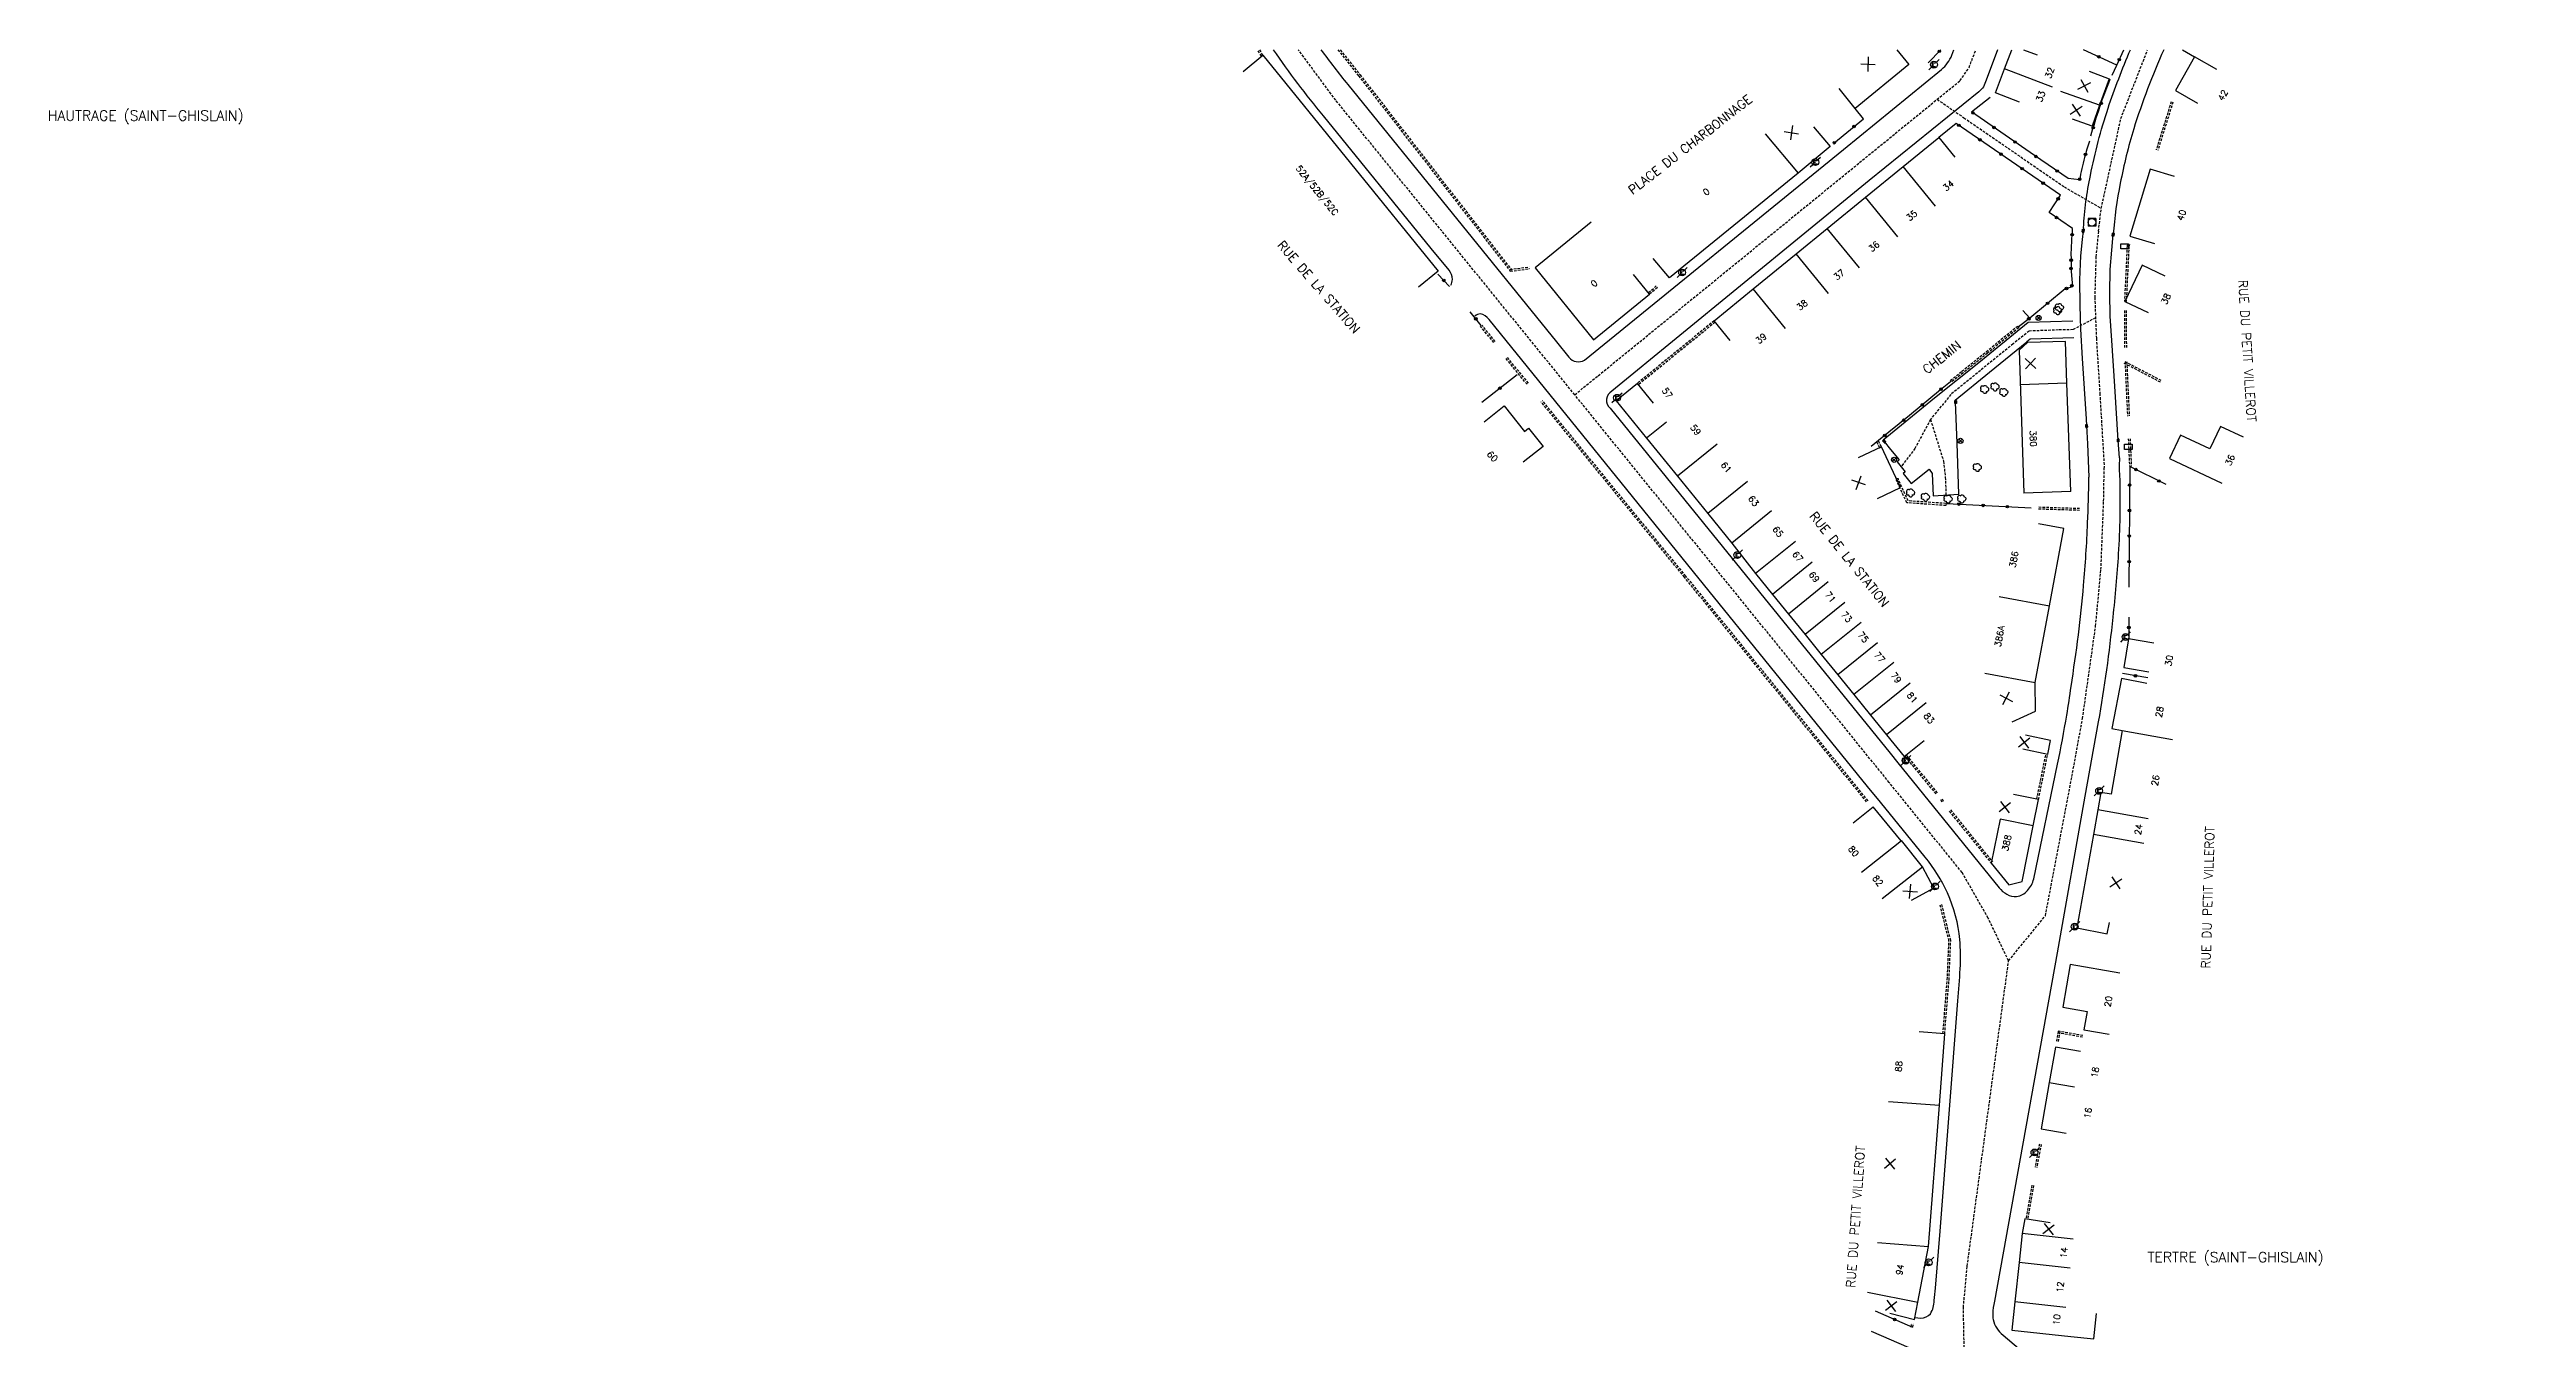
# Model space of a CAD drawing. Header units: millimetres. Extents: x 107000 to 108000, y 126999 to 128000.
# Drawn here: x 107515.5 to 108000, y 127747.8 to 128000 of the extents above; entities that cross this region are included whole.
import ezdxf
from ezdxf.enums import TextEntityAlignment as Align

# ---------------------------------------------------------------- set-up
doc = ezdxf.new("R2010")
doc.units = ezdxf.units.MM
doc.linetypes.add('DASHED', pattern=[0.75, 0.5, -0.25])
doc.layers.get('0').update_dxf_attribs({"linetype": 'CONTINUOUS'})
for name, color, linetype in [('W0001', 6, 'DASHED'), ('W0008', 7, 'CONTINUOUS'), ('W0100', 7, 'CONTINUOUS'), ('W0112', 1, 'DASHED'), ('W0300', 7, 'CONTINUOUS'), ('W0322', 7, 'CONTINUOUS'), ('W0400', 7, 'CONTINUOUS'), ('W0420', 7, 'CONTINUOUS'), ('W0469', 7, 'CONTINUOUS'), ('W0471', 7, 'CONTINUOUS'), ('W0980', 7, 'CONTINUOUS'), ('W0989', 7, 'CONTINUOUS'), ('W0991', 7, 'CONTINUOUS'), ('W1102', 7, 'CONTINUOUS'), ('W1471', 7, 'CONTINUOUS')]:
    doc.layers.add(name, color=color, linetype=linetype)
doc.styles.get("Standard").update_dxf_attribs({"font": 'romans.shx', "width": 0.85})

# ---------------------------------------------------------------- blocks, each defined once
blk = doc.blocks.new('T471')
for p, q in [((-0.333334, 0.333334), (-0.333334, -0.333334)), ((-0.333334, 0.333334), (0.333334, 0.333334)), ((-0.333334, 0), (0, 0)), ((0.500001, 0.500001), (1.000002, 1.000002)), ((-0.500001, -0.500001), (-1.000002, -1.000002)), ((-0.333334, -0.333334), (0.333334, -0.333334))]:
    blk.add_line(p, q)
blk.add_ellipse((0, 0), major_axis=(0.471405, 0.471405), ratio=1, start_param=5.4977871438, end_param=11.780972451)
blk = doc.blocks.new('t322o')
at = {"color": 0, "linetype": 'Continuous'}
for radius in [0.25, 0.15]:
    blk.add_circle((0, 0), radius, dxfattribs=at)
blk = doc.blocks.new('t991o')
at = {"color": 0, "linetype": 'Continuous'}
for p, q in [((-1, 1), (1, -1)), ((-1, -1), (1, 1))]:
    blk.add_line(p, q, dxfattribs=at)
blk = doc.blocks.new('T300')
for p, q in [((-0.8, 0.51), (-0.86, 0.34)), ((-0.86, 0.34), (-0.86, 0.17)), ((-0.86, 0.17), (-0.74, 0.06)), ((-0.69, 0.63), (-0.8, 0.51)), ((-0.8, -0.06), (-0.74, 0.06)), ((-0.74, 0.06), (-0.69, 0.11)), ((-0.57, 0.69), (-0.69, 0.63)), ((-0.46, 0.69), (-0.57, 0.69)), ((-0.29, 0.63), (-0.46, 0.69)), ((-0.29, 0.63), (-0.17, 0.74)), ((-0.23, 0.57), (-0.29, 0.63)), ((-0.17, 0.74), (-0.06, 0.8)), ((-0.06, 0.8), (0.06, 0.8)), ((0.06, 0.8), (0.23, 0.74)), ((0.23, 0.74), (0.34, 0.63)), ((0.34, 0.63), (0.4, 0.51)), ((0.46, 0.46), (0.34, 0.46)), ((0.4, 0.51), (0.4, 0.46)), ((0.57, 0.4), (0.46, 0.46)), ((0.57, 0.4), (0.69, 0.29)), ((0.69, 0.29), (0.74, 0.17)), ((0.74, 0.06), (0.69, -0.17)), ((0.74, 0.17), (0.74, 0.06)), ((-0.8, -0.17), (-0.8, -0.06)), ((-0.8, -0.23), (-0.8, -0.17)), ((-0.74, -0.34), (-0.8, -0.23)), ((-0.69, -0.4), (-0.74, -0.34)), ((-0.51, -0.46), (-0.69, -0.4)), ((-0.4, -0.46), (-0.51, -0.46)), ((-0.4, -0.46), (-0.34, -0.46)), ((-0.34, -0.46), (-0.34, -0.4)), ((-0.34, -0.51), (-0.34, -0.46)), ((-0.29, -0.63), (-0.34, -0.51)), ((-0.17, -0.74), (-0.29, -0.63)), ((-0.06, -0.8), (-0.17, -0.74)), ((0.06, -0.8), (-0.06, -0.8)), ((0.17, -0.74), (0.06, -0.8)), ((0.23, -0.69), (0.17, -0.74)), ((0.29, -0.46), (0.23, -0.46)), ((0.29, -0.63), (0.23, -0.69)), ((0.46, -0.4), (0.29, -0.46)), ((0.34, -0.51), (0.29, -0.63)), ((0.34, -0.51), (0.34, -0.46)), ((0.57, -0.34), (0.46, -0.4)), ((0.63, -0.29), (0.57, -0.34)), ((0.69, -0.17), (0.63, -0.29))]:
    blk.add_line(p, q)
blk = doc.blocks.new('T1471')
at = {"color": 0, "linetype": 'Continuous', "flags": 128}
blk.add_lwpolyline([(-0.75, -0.5), (-0.75, 0.5), (0.75, 0.5), (0.75, -0.5), (-0.75, -0.5)], dxfattribs=at)
blk = doc.blocks.new('T400')
for p, q in [((-0.15, 0.3), (0.15, 0.3)), ((-0.15, -0.25), (-0.15, 0.3)), ((-0.15, 0.15), (0.15, 0.15)), ((-0.15, 0), (0.15, 0)), ((0.15, 0.3), (0.15, -0.25)), ((-0.15, -0.15), (0.15, -0.15)), ((-0.15, -0.25), (-0.15, -0.3)), ((-0.15, -0.3), (0.15, -0.3)), ((0.15, -0.3), (0.15, -0.25))]:
    blk.add_line(p, q)
blk = doc.blocks.new('T420')
for p, q in [((0.75, 0.75), (-0.75, 0.75)), ((-0.75, 0.75), (-0.75, -0.75)), ((0.75, 0.75), (0.75, -0.75)), ((0.75, -0.75), (-0.75, -0.75))]:
    blk.add_line(p, q)
blk.add_ellipse((0, 0), major_axis=(-0.53, 0.53), ratio=1, start_param=3.926991, end_param=10.210176)
blk = doc.blocks.new('T469')
at = {"color": 0, "linetype": 'Continuous', "flags": 128}
for points in [[(-0.35, 0.35), (0.35, -0.35)], [(-0.35, -0.35), (0.35, 0.35)]]:
    blk.add_lwpolyline(points, dxfattribs=at)
at = {"color": 0, "linetype": 'Continuous'}
blk.add_circle((0, 0), 0.5, dxfattribs=at)

msp = doc.modelspace()

# ---------------------------------------------------------------- linework, layer by layer
at = {"layer": 'W0001'}
for points in [[(107813.82, 127932.51), (107767.06, 127990.12), (107759.74, 128000)], [(107884.13, 127716.25), (107887.26, 127729.58), (107890.02, 127745.39), (107889.85, 127754.03), (107890.6, 127762.09), (107898.7, 127821.81), (107894.7, 127830.15), (107889.59, 127839.08), (107875.35, 127856.67), (107813.82, 127932.51), (107818.4, 127936.24), (107889.21, 127993.95), (107890.96, 127996.49), (107892.28, 128000)], [(107916.26, 127964.48), (107916.83, 127968.96), (107920.66, 127986.53), (107925.89, 128000)], [(107884.72, 127990.29), (107889.95, 127986.69), (107909.6, 127973.15), (107916.83, 127968.96), (107916.83, 127968.96)], [(107916.26, 127964.48), (107915.78, 127959.51), (107915.55, 127951.54), (107915.86, 127943.56), (107916.54, 127932.79), (107917.4, 127918.3)], [(107915.71, 127947.55), (107911.31, 127945.24), (107908.45, 127945.18), (107902.73, 127944.97), (107899.57, 127942.45), (107887.41, 127932.57), (107883.42, 127927.68), (107880.38, 127922.03), (107877.67, 127918.43)], [(107883.42, 127927.68), (107885.96, 127919.52), (107886.31, 127916.4), (107886.44, 127912.91)], [(107898.7, 127821.81), (107905.89, 127830.6), (107910.95, 127857.14), (107913.16, 127869.18), (107915.72, 127887.26), (107916.76, 127898.32), (107917.29, 127911.73), (107917.4, 127918.3)]]:
    msp.add_lwpolyline(points, dxfattribs=at)
at = {"layer": 'W0008'}
for points in [[(107789.58, 127953.93, 0.0767), (107789.89, 127955.06, 0.1828), (107789.25, 127956.85), (107785.75, 127961.11), (107764.69, 127987.06, -0.025891), (107754.9, 128000)], [(107764.16, 128000, 0.010613), (107769.42, 127993.17), (107810.23, 127942.88), (107812.7, 127939.87), (107812.7, 127939.87)], [(107812.7, 127939.87, 0.3859), (107815.73, 127939.28), (107866.41, 127980.5), (107885.57, 127996.14, 0.1294), (107887.6, 127998.93), (107888.01, 128000)], [(107896.53, 128000), (107894.31, 127994.06, -0.0491), (107893.77, 127992.74, -0.0826), (107892.85, 127991.77), (107871.44, 127974.4), (107821.07, 127933.19, 0.5329), (107820.75, 127929.88), (107875.51, 127862.39), (107877.05, 127860.54), (107896.82, 127836.1, 0.0955), (107898.36, 127834.81, 0.1499), (107900.25, 127834.36, 0.1803), (107902.4, 127835.56, 0.1322), (107903.6, 127837.82), (107908.26, 127860.27, 0.0105), (107910.08, 127869.84, 0.0041), (107910.92, 127875.42, 0.0052), (107912.36, 127885.54, 0.01), (107913.37, 127895.22, 0.0109), (107914.16, 127907.44, 0.003511), (107914.41, 127916.41, 0.01484)], [(107913.36, 127965.14, -0.041683), (107914.71, 127975.39, -0.0311), (107918.15, 127988.53, -0.019245), (107922.53, 128000)], [(107929.03, 128000, 0.028571), (107923.17, 127984.53, 0.0259), (107920.55, 127973.9, 0.030379), (107919.15, 127963.82, 0.021976)], [(107880.37, 127752.03), (107881.54, 127751.94, 0.2332), (107883.41, 127752.79, 0.1444), (107884.12, 127755.35, 0.0062), (107884.39, 127757.78), (107885.28, 127768.96), (107888.77, 127813.97, 0.0071), (107889.22, 127820.24, 0.0356), (107889.16, 127825.94, 0.0826), (107886.73, 127835.07, 0.0643), (107882.36, 127842.07), (107873.65, 127852.8), (107871.1, 127855.89), (107837.05, 127897.88), (107797.06, 127947.21, 0.2136), (107795.33, 127948.33, 0.1216), (107794.28, 127947.89), (107794.28, 127947.89)], [(107920.39, 127920.2, 0.030246), (107920.43, 127916.02, -0.0226), (107920.16, 127901.42, -0.0113), (107919.08, 127888.99, -0.0178), (107916.24, 127868.52), (107913.64, 127854.01), (107908.17, 127823.37), (107895.91, 127755.23, 0.0367), (107895.59, 127752.72, 0.0548), (107895.65, 127751.62, 0.1662), (107897.62, 127748.62), (107968.8, 127688.26, 0.0805), (107971.38, 127686.74, 0.0584), (107974.32, 127685.96, 0.0668), (107978.91, 127685.93, 0.0421), (107983.41, 127686.89, 0.0325), (107989.06, 127689), (108000, 127693.84)]]:
    msp.add_lwpolyline(points, format="xyb", dxfattribs=at)
for points in [[(107913.36, 127965.14), (107913.28, 127964.59), (107913.07, 127962.85), (107912.79, 127959.71), (107912.59, 127955), (107912.62, 127949.97), (107912.74, 127945.36), (107913.11, 127939.63), (107913.86, 127927.8), (107913.94, 127926.41), (107914.15, 127922.88), (107914.41, 127916.41)], [(107920.39, 127920.2), (107920.13, 127923.59), (107919.45, 127934.2), (107918.89, 127943.13), (107918.58, 127947.88), (107918.48, 127952.36), (107918.59, 127957.03), (107918.89, 127960.78), (107919.15, 127963.82)], [(107911.29, 127946.93), (107902.5, 127946.62), (107892.86, 127938.78), (107884.23, 127931.82), (107874.14, 127923.64), (107874.36, 127923.38), (107875.6, 127921.82), (107877.27, 127919.76), (107876.9, 127919.42), (107878.45, 127917.43), (107878.08, 127917.12), (107879.63, 127915.17), (107883.13, 127917.96), (107883.76, 127917.13), (107883.94, 127912.77), (107888.94, 127913.04), (107888.61, 127923.03), (107888.34, 127931.08), (107888.26, 127931.44), (107894.93, 127936.9), (107902.27, 127942.85)], [(107911.47, 127943.63), (107902.94, 127943.37), (107902.27, 127942.85)]]:
    msp.add_lwpolyline(points, dxfattribs=at)
at = {"layer": 'W0100'}
for p, q in [((107910.89, 127913.61), (107901.67, 127913.29)), ((107884.06, 127835.99), (107879.66, 127833.63))]:
    msp.add_line(p, q, dxfattribs=at)
for points in [[(107748.95, 127995.75), (107752.83, 127998.9), (107787.12, 127956.67), (107783.24, 127953.52), (107783.24, 127953.52)], [(107876.83, 128000), (107879.21, 127997.09), (107868.7, 127988.51), (107865.54, 127992.39), (107865.54, 127992.39)], [(107900.8, 127989.76), (107896.13, 127991.54), (107897.92, 127996.25), (107899.35, 128000)], [(107901.58, 128000), (107904.3, 127998.97), (107904.3, 127998.97)], [(107914.46, 127995.77), (107918.34, 127994.31), (107916.48, 127989.16), (107915.05, 127985.06), (107911.19, 127986.41), (107911.19, 127986.41)], [(107939.42, 127996.11), (107935.08, 127998.58), (107931.32, 127991.99), (107935.67, 127989.51), (107935.67, 127989.51)], [(107860.56, 127984.93), (107863.76, 127981.09), (107857.5, 127975.86), (107832.34, 127955.35), (107829.14, 127959.19), (107829.14, 127959.19)], [(107844.25, 127943.1), (107841.09, 127946.97), (107848.71, 127953.22), (107857.13, 127960.09), (107863.22, 127965.05), (107870.72, 127971.15), (107878.05, 127977.13), (107885.04, 127982.84), (107888.2, 127978.97), (107888.2, 127978.97)], [(107931.16, 127975.17), (107926.37, 127976.61), (107922.43, 127963.55), (107927.22, 127962.11), (107927.22, 127962.11)], [(107817.01, 127966.24), (107806.06, 127957.31), (107817.52, 127943.24), (107828.46, 127952.18), (107825.3, 127956.06), (107825.3, 127956.06)], [(107929.35, 127955.67), (107924.85, 127957.83), (107921.46, 127950.77), (107925.97, 127948.61)], [(107910.89, 127913.61), (107910.11, 127934.78), (107909.82, 127942.95), (107902.41, 127942.71), (107900.73, 127941.26), (107901.67, 127913.29)], [(107829.24, 127930.85), (107826.09, 127934.73), (107821.9, 127931.32), (107827.89, 127923.99), (107833.9, 127916.58), (107839.88, 127909.28), (107844.55, 127903.5), (107849.21, 127897.53), (107852.5, 127893.47), (107855.63, 127889.6), (107858.87, 127885.59), (107862.06, 127881.71), (107865.3, 127877.73), (107868.44, 127873.87), (107871.69, 127869.82), (107874.83, 127865.98), (107878.27, 127861.76), (107882.15, 127864.9), (107882.15, 127864.9)], [(107796.1, 127927.22), (107800.02, 127930.33), (107803.97, 127925.35), (107804.81, 127926), (107807.67, 127922.41), (107803.75, 127919.3), (107803.75, 127919.3)], [(107944.64, 127924.19), (107940.12, 127926.33), (107938.03, 127921.91), (107932.3, 127924.62), (107930.14, 127920.07), (107940.39, 127915.22), (107940.39, 127915.22)], [(107873.06, 127912.24), (107877.57, 127914.39), (107873.81, 127922.3), (107869.3, 127920.15)], [(107899.4, 127868.55), (107903.95, 127870.65), (107903.88, 127876.23), (107906.68, 127891.21), (107909.48, 127906.32), (107904.57, 127907.24), (107904.57, 127907.24)], [(107927.1, 127883.92), (107922.18, 127884.77), (107921.21, 127879.18), (107926.13, 127878.32), (107926.13, 127878.32)], [(107925.72, 127876.04), (107920.81, 127876.99), (107918.91, 127867.22), (107920.91, 127866.83), (107918.73, 127854.4), (107916.76, 127854.75), (107916.15, 127851.35), (107915.31, 127846.53), (107912.07, 127828.25), (107917.96, 127827.07), (107918.41, 127829.32), (107918.41, 127829.32)], [(107901.45, 127863.24), (107906.35, 127862.23), (107906.9, 127864.9), (107902, 127865.91), (107902, 127865.91)], [(107868.29, 127848.82), (107872.23, 127851.93), (107872.23, 127851.93)], [(107884.06, 127835.99), (107881.83, 127840.15), (107877.76, 127845.31), (107877.68, 127845.25), (107872.23, 127851.93), (107872.23, 127851.93)], [(107897.05, 127849.53), (107895.29, 127840.9), (107898.75, 127836.68), (107901.33, 127837.34), (107903.52, 127848.22), (107904.55, 127853.35), (107899.65, 127854.34), (107899.65, 127854.34)], [(107920.47, 127819.37), (107910.77, 127821.09), (107909.28, 127812.71), (107914.06, 127811.86), (107913.43, 127808.32), (107918.35, 127807.45), (107918.35, 127807.45)], [(107875.45, 127752.92), (107880.29, 127751.66), (107880.92, 127755.06), (107883.05, 127765.94), (107885.16, 127793.54), (107886.2, 127807.51), (107881.21, 127807.88), (107881.21, 127807.88)], [(107912.77, 127804.04), (107907.84, 127804.9), (107906.63, 127798.03), (107905.04, 127788.96), (107909.96, 127788.1), (107909.96, 127788.1)], [(107906.8, 127770.56), (107901.87, 127771.37), (107901.38, 127768.44), (107900.77, 127762.81), (107899.92, 127755.08), (107899.33, 127749.58), (107910.9, 127748.35), (107915.39, 127747.87), (107915.92, 127752.84), (107915.92, 127752.84)]]:
    msp.add_lwpolyline(points, dxfattribs=at)
at = {"layer": 'W0112'}
for p, q in [((107752.53, 127998.72), (107751.78, 128000)), ((107752.83, 127998.9), (107752.19, 128000)), ((107767.51, 128000), (107771.54, 127994.89)), ((107767.96, 128000), (107771.82, 127995.11)), ((107771.54, 127994.89), (107801.22, 127956.67)), ((107771.82, 127995.11), (107801.49, 127956.88)), ((107930.51, 127989.83), (107927.55, 127980.41)), ((107930.84, 127989.73), (107927.89, 127980.31)), ((107921.88, 127961.59), (107921.36, 127950.76)), ((107921.98, 127962.01), (107921.88, 127961.59)), ((107922.32, 127961.92), (107922.22, 127961.5)), ((107801.17, 127957.01), (107804.93, 127957.52)), ((107801.22, 127956.67), (107804.98, 127957.17)), ((107922.23, 127961.57), (107921.71, 127950.74)), ((107828.25, 127952.5), (107829.8, 127953.8)), ((107828.47, 127952.24), (107830.02, 127953.54)), ((107921.36, 127948.98), (107921.38, 127941.62)), ((107921.71, 127948.99), (107921.73, 127941.62)), ((107797.99, 127942.71), (107795.38, 127945.91)), ((107798.26, 127942.93), (107795.65, 127946.13)), ((107841.09, 127946.97), (107826.08, 127934.74)), ((107841.31, 127946.7), (107826.3, 127934.47)), ((107804.5, 127934.55), (107800.28, 127939.71)), ((107804.77, 127934.77), (107800.55, 127939.93)), ((107928.41, 127934.96), (107921.31, 127938.65)), ((107928.57, 127935.28), (107921.47, 127938.96)), ((107921.47, 127938.96), (107921.94, 127928.35)), ((107921.82, 127938.98), (107922.29, 127928.37)), ((107889.81, 127936.79), (107887.55, 127935.01)), ((107835.29, 127896.82), (107807.26, 127931.1)), ((107835.56, 127897.04), (107807.53, 127931.32)), ((107873.24, 127923.49), (107872.88, 127923.32)), ((107873.81, 127922.3), (107873.24, 127923.49)), ((107922.11, 127923.91), (107922.35, 127918.52)), ((107922.46, 127923.92), (107922.7, 127918.54)), ((107886.47, 127911.24), (107886.44, 127910.84)), ((107904.57, 127910.21), (107912.56, 127909.96)), ((107904.58, 127910.56), (107912.57, 127910.3)), ((107870.93, 127852.9), (107835.29, 127896.82)), ((107871.2, 127853.12), (107835.56, 127897.04)), ((107878.41, 127861.77), (107884.6, 127854.27)), ((107878.68, 127862), (107884.87, 127854.49)), ((107904.21, 127853.42), (107906.01, 127862.3)), ((107904.55, 127853.35), (107906.35, 127862.23)), ((107885.38, 127853.34), (107885.63, 127852.84)), ((107885.7, 127853.49), (107885.95, 127852.99)), ((107887.07, 127851.08), (107895.29, 127840.91)), ((107887.34, 127851.3), (107895.57, 127841.13)), ((107887.04, 127825.67), (107885.29, 127832.73)), ((107887.38, 127825.76), (107885.63, 127832.82)), ((107886.69, 127818.08), (107887.03, 127825.77)), ((107887.04, 127818.07), (107887.38, 127825.76)), ((107885.85, 127807.53), (107886.69, 127818.09)), ((107886.2, 127807.51), (107887.04, 127818.07)), ((107908.4, 127808.04), (107908.02, 127805.91)), ((107913.16, 127806.84), (107908.34, 127807.7)), ((107908.75, 127807.98), (107908.37, 127805.85)), ((107913.23, 127807.19), (107908.4, 127808.04)), ((107904.73, 127785.97), (107903.87, 127781.44)), ((107905.07, 127785.9), (107904.21, 127781.38)), ((107903.23, 127777.92), (107902.08, 127771.36)), ((107903.58, 127777.86), (107902.42, 127771.3)), ((107879.64, 127750.17), (107879.75, 127750.93)), ((107879.99, 127750.12), (107880.09, 127750.88))]:
    msp.add_line(p, q, dxfattribs=at)
for points in [[(107900.69, 127945.62), (107894.54, 127940.62), (107889.81, 127936.79)], [(107894.29, 127940.93), (107900.44, 127945.93), (107900.69, 127945.62)], [(107887.55, 127935.01), (107887.31, 127935.33), (107889.56, 127937.1), (107894.29, 127940.93)], [(107872.88, 127923.32), (107873.45, 127922.13), (107873.81, 127922.3)], [(107886.44, 127910.84), (107878.8, 127911.38), (107876.76, 127915.73), (107876.86, 127916.12)], [(107886.47, 127911.24), (107879.06, 127911.76), (107877.14, 127915.86), (107877.14, 127916.06), (107876.86, 127916.12)]]:
    msp.add_lwpolyline(points, dxfattribs=at)
at = {"layer": 'W0322'}
for p, q in [((107902.83, 127947.52), (107901.48, 127949.01)), ((107886.59, 127911.25), (107903.13, 127910.37))]:
    msp.add_line(p, q, dxfattribs=at)
for points in [[(107882.97, 127997.41), (107885.46, 128000)], [(107919.87, 127996.99), (107913.34, 128000)], [(107918.93, 127995.03), (107919.87, 127996.99), (107921.23, 128000)], [(107932.72, 128000), (107935.08, 127998.58), (107935.08, 127998.58)], [(107864.53, 127981.74), (107870.33, 127986.5), (107868.7, 127988.49), (107868.7, 127988.49)], [(107910.94, 127959.57), (107910.91, 127956.59), (107911.18, 127953.64), (107909.79, 127953.23), (107902.83, 127947.51), (107900.59, 127945.74)], [(107789.31, 127953.69), (107787.04, 127956.1), (107787.04, 127956.1)], [(107795.53, 127946.04), (107793.38, 127948.74), (107793.38, 127948.74)], [(107802.53, 127936.43), (107795.65, 127930.98), (107795.65, 127930.98)], [(107887.35, 127935.04), (107885.35, 127933.5), (107879.32, 127928.47), (107873.27, 127923.55), (107871.79, 127922.36)], [(107929.55, 127914.94), (107922.38, 127918.48), (107922.24, 127894.87), (107922.24, 127894.87)], [(107922.22, 127889.04), (107922.2, 127884.83), (107922.2, 127884.83)], [(107925.93, 127877.13), (107920.98, 127877.98), (107920.98, 127877.98)], [(107879.98, 127750.11), (107872.64, 127753.28), (107872.64, 127753.28)], [(107875.68, 127729.49), (107876.58, 127733.42), (107879.24, 127746.12), (107871.9, 127749.29), (107871.9, 127749.29)]]:
    msp.add_lwpolyline(points, dxfattribs=at)
for points in [[(107914.49, 127982.08, 0.0091), (107913.57, 127978.93, 0.0125), (107912.56, 127974.53), (107910.32, 127974.78), (107903.73, 127979.32), (107891.47, 127987.81), (107895.12, 127990.74), (107895.12, 127990.74)], [(107914.77, 127983.12, -0.0101), (107916.55, 127988.82, -0.0097), (107918.55, 127994.21), (107918.55, 127994.21)], [(107910.94, 127959.59, -0.0125), (107911.22, 127965.02), (107906.6, 127968.17), (107908.88, 127971.53), (107888.43, 127985.57), (107885.04, 127982.84), (107885.04, 127982.84)]]:
    msp.add_lwpolyline(points, format="xyb", dxfattribs=at)
at = {"layer": 'W1102'}
msp.add_line((107910.11, 127934.78), (107900.96, 127934.45), dxfattribs=at)
for points in [[(107907.27, 127992.69), (107897.92, 127996.25), (107897.92, 127996.25)], [(107916.48, 127989.16), (107908.94, 127991.84), (107908.94, 127991.84)], [(107851.09, 127983.54), (107857.5, 127975.86), (107857.5, 127975.86)], [(107884.37, 127969.38), (107878.05, 127977.13), (107878.05, 127977.13)], [(107877.05, 127963.41), (107870.72, 127971.15), (107870.72, 127971.15)], [(107869.54, 127957.3), (107863.22, 127965.05), (107863.22, 127965.05)], [(107863.45, 127952.34), (107857.13, 127960.09), (107857.13, 127960.09)], [(107855.04, 127945.47), (107848.71, 127953.22), (107848.71, 127953.22)], [(107831.78, 127927.13), (107827.89, 127923.99), (107827.89, 127923.99)], [(107841.67, 127922.87), (107833.9, 127916.58), (107833.9, 127916.58)], [(107847.65, 127915.57), (107839.88, 127909.28), (107839.88, 127909.28)], [(107852.33, 127909.79), (107844.55, 127903.5), (107844.55, 127903.5)], [(107856.98, 127903.82), (107849.21, 127897.53), (107849.21, 127897.53)], [(107860.28, 127899.75), (107852.5, 127893.47), (107852.5, 127893.47)], [(107863.4, 127895.89), (107855.63, 127889.6), (107855.63, 127889.6)], [(107866.64, 127891.88), (107858.87, 127885.59), (107858.87, 127885.59)], [(107896.85, 127893.04), (107906.68, 127891.21), (107906.68, 127891.21)], [(107869.84, 127888), (107862.06, 127881.71), (107862.06, 127881.71)], [(107873.08, 127884.02), (107865.3, 127877.73), (107865.3, 127877.73)], [(107876.22, 127880.16), (107868.44, 127873.87), (107868.44, 127873.87)], [(107879.47, 127876.11), (107871.69, 127869.82), (107871.69, 127869.82)], [(107894.05, 127878.06), (107903.88, 127876.23), (107903.88, 127876.23)], [(107882.6, 127872.26), (107874.83, 127865.98), (107874.83, 127865.98)], [(107920.91, 127866.83), (107930.76, 127865.06), (107930.76, 127865.06)], [(107925.99, 127849.58), (107916.15, 127851.35), (107916.15, 127851.35)], [(107869.9, 127839.12), (107877.76, 127845.31), (107877.76, 127845.31)], [(107903.52, 127848.22), (107897.05, 127849.53), (107897.05, 127849.53)], [(107925.15, 127844.76), (107915.31, 127846.53), (107915.31, 127846.53)], [(107873.98, 127833.96), (107881.83, 127840.15), (107881.83, 127840.15)], [(107906.63, 127798.03), (107911.56, 127797.16), (107911.56, 127797.16)], [(107875.19, 127794.3), (107885.16, 127793.54), (107885.16, 127793.54)], [(107911.32, 127767.35), (107901.38, 127768.44), (107901.38, 127768.44)], [(107873.08, 127766.7), (107883.05, 127765.94), (107883.05, 127765.94)], [(107910.71, 127761.72), (107900.77, 127762.81), (107900.77, 127762.81)], [(107871.11, 127756.99), (107880.92, 127755.06), (107880.92, 127755.06)], [(107909.86, 127753.99), (107899.92, 127755.08), (107899.92, 127755.08)]]:
    msp.add_lwpolyline(points, dxfattribs=at)

# ---------------------------------------------------------------- block references
at = {"layer": 'W0300'}
for p in [(107908.33, 127948.94), (107908.67, 127949.53), (107894.05, 127933.53), (107896.07, 127934.04), (107897.81, 127932.96), (107892.61, 127918.27), (107879.56, 127913.3), (107882.47, 127912.46), (107886.91, 127912.08), (107889.57, 127912.11)]:
    msp.add_blockref('T300', p, dxfattribs=at)
at = {"layer": 'W0322'}
for p, rotation in [((107885.14, 127999.67), 46.16787447690363), ((107916.33, 127998.62), 155.2551725911935), ((107920.34, 127998.04), 65.71531226779562), ((107891.73, 127987.63), 145.3108956499976), ((107916.8, 127989.52), 70.49208759879312), ((107864.6, 127981.8), 39.32770355365187), ((107868.46, 127984.96), 39.32770355365187), ((107888.96, 127985.21), 145.504444853846), ((107893.08, 127982.38), 145.504444853846), ((107895.84, 127984.78), 145.3108956499976), ((107899.95, 127981.94), 145.3108956499976), ((107915.26, 127984.76), 73.17751252868432), ((107897.21, 127979.55), 145.504444853846), ((107901.33, 127976.72), 145.504444853846), ((107904.06, 127979.09), 145.4368855558802), ((107908.18, 127976.26), 145.4368855558802), ((107913.74, 127979.54), 254.3486259697996), ((107905.45, 127973.88), 145.504444853846), ((107912.59, 127974.68), 258.3592659144277), ((107908.08, 127967.16), 145.766668126284), ((107908.4, 127970.83), 55.92053370213975), ((107911.14, 127963.83), 86.20871441896801), ((107910.91, 127957.19), 269.3657926949862), ((107910.93, 127958.84), 89.82647532178726), ((107788.2, 127954.87), 133.2332228242914), ((107910.04, 127953.3), 196.7294760591784), ((107911.06, 127953.84), 92.9494661891849), ((107794.48, 127947.35), 128.6185929380977), ((107902.65, 127947.37), 218.4346344431266), ((107906.32, 127950.38), 219.3423448182462), ((107799.18, 127933.78), 218.3623662413125), ((107885.47, 127933.59), 217.6321811924661), ((107878.16, 127927.52), 219.1002004295597), ((107881.82, 127930.55), 219.8261700247721), ((107874.47, 127924.53), 219.1002004295597), ((107923.62, 127917.87), 153.7068793673327), ((107922.36, 127914.87), 269.6673105832107), ((107928.1, 127915.65), 153.7068793673327), ((107888.96, 127911.13), 356.9302793683327), ((107893.71, 127910.87), 356.9302793683327), ((107898.45, 127910.62), 356.9302793683327), ((107922.33, 127909.87), 269.6673105832107), ((107922.3, 127904.87), 269.6673105832107), ((107922.27, 127899.87), 269.6673105832107), ((107922.21, 127886.99), 269.7154093818261), ((107923.52, 127877.55), 170.1736302360582), ((107876.4, 127751.66), 156.6511298891046)]:
    msp.add_blockref('t322o', p, dxfattribs=dict(at, rotation=rotation))
at = {"layer": 'W0400'}
for p, rotation in [((107913.28, 127964.59), 351.0342947784071), ((107919.15, 127963.82), 173.2867964280872), ((107888.34, 127931.08), 181.9512576105461), ((107874.36, 127923.38), 39.89169069371361), ((107913.94, 127926.41), 3.078008292942913), ((107920.13, 127923.59), 180)]:
    msp.add_blockref('T400', p, dxfattribs=dict(at, rotation=rotation))
at = {"layer": 'W0420'}
msp.add_blockref('T420', (107915, 127966.23), dxfattribs=at)
at = {"layer": 'W0469'}
for p in [(107904.57, 127947.54), (107889.28, 127923.49), (107876.29, 127919.79)]:
    msp.add_blockref('T469', p, dxfattribs=at)
at = {"layer": 'W0471'}
for p in [(107884.09, 127997.06), (107860.89, 127978), (107834.83, 127956.42), (107822.1, 127931.91), (107845.64, 127901.17), (107921.57, 127885.14), (107878.56, 127860.96), (107878.59, 127860.97), (107916.41, 127855.04), (107884.29, 127836.35), (107911.63, 127828.48), (107903.76, 127784.32), (107883.05, 127762.82)]:
    msp.add_blockref('T471', p, dxfattribs=at)
at = {"layer": 'W0991'}
for p, rotation in [((107871.19, 127997.16), 312.7201802454574), ((107913.51, 127992.93), 343.3721488584257), ((107911.92, 127988.17), 347.3882315977017), ((107856.2, 127983.77), 306.8802918446252), ((107902.97, 127938.62), 92.04976034021306), ((107869.37, 127915.34), 115.4295405338573), ((107898.22, 127873.18), 16.72365761309138), ((107901.74, 127864.53), 352.5535815027819), ((107897.96, 127851.87), 352.6837154991221), ((107879.44, 127835.39), 40.80437393015269), ((107919.65, 127837.04), 348.5384496414192), ((107875.5, 127782.15), 354.795758831069), ((107906.52, 127769.32), 353.34328609415), ((107875.74, 127754.31), 352.3983727729346)]:
    msp.add_blockref('t991o', p, dxfattribs=dict(at, rotation=rotation))
at = {"layer": 'W1471'}
for p in [(107921.38, 127961.54), (107922.12, 127922.32)]:
    msp.add_blockref('T1471', p, dxfattribs=at)

# ---------------------------------------------------------------- texts
at = {"layer": 'W0980'}
for s, p in [('HAUTRAGE (SAINT-GHISLAIN)', (107534.28, 127986.97)), ('TERTRE (SAINT-GHISLAIN)', (107943.1, 127763.71))]:
    msp.add_text(s, height=2, dxfattribs=at).set_placement(p, align=Align.MIDDLE)
at = {"layer": 'W0989'}
for s, rotation, p in [('PLACE DU CHARBONNAGE', 37.9976, (107836.39, 127981.45)), ('RUE DE LA STATION', 311.0198, (107763.75, 127953.59)), ('RUE DU PETIT VILLEROT', 273.5572, (107945.39, 127941.08)), ('CHEMIN', 38.0956, (107885.62, 127939.85)), ('RUE DE LA STATION', 308.8987, (107867.56, 127900.32)), ('RUE DU PETIT VILLEROT', 88.2919, (107937.66, 127834.2)), ('RUE DU PETIT VILLEROT', 85.968, (107868.76, 127771.74))]:
    msp.add_text(s, height=1.75, rotation=rotation, dxfattribs=at).set_placement(p, align=Align.MIDDLE)
at = {"layer": 'W0991'}
for s, rotation, p in [('32', 69.1818, (107906.72, 127995.47)), ('33', 69.1841, (107904.97, 127990.87)), ('42', 60.324, (107940.59, 127991.08)), ('52A/52B/52C', 309.0728, (107763.38, 127972.43)), ('0', 39.1979, (107839.55, 127972.19)), ('34', 39.2204, (107886.92, 127973.4)), ('35', 39.2131, (107879.76, 127967.56)), ('40', 73.2225, (107932.54, 127967.63)), ('36', 39.1243, (107872.34, 127961.51)), ('37', 39.1621, (107865.54, 127955.98)), ('0', 39.2362, (107817.61, 127954.29)), ('38', 64.3818, (107929.47, 127951.27)), ('38', 39.2356, (107858.3, 127950.07)), ('39', 39.3213, (107850.29, 127943.52)), ('57', 306.3214, (107831.93, 127932.84)), ('59', 309.0587, (107837.49, 127925.64)), ('380', 272.0925, (107903.51, 127923.94)), ('60', 314.0122, (107797.73, 127920.46)), ('61', 309.304, (107843.46, 127918.31)), ('36', 66.7142, (107942.01, 127919.74)), ('63', 308.9796, (107848.82, 127911.73)), ('65', 307.9424, (107853.58, 127905.74)), ('67', 309.0187, (107857.46, 127900.85)), ('386', 79.4908, (107899.72, 127900.31)), ('69', 308.9998, (107860.67, 127896.88)), ('71', 308.9222, (107863.86, 127892.94)), ('73', 309.4164, (107867.03, 127889.05)), ('75', 309.2139, (107870.27, 127885.09)), ('386A', 79.4393, (107896.92, 127885.28)), ('77', 309.0656, (107873.47, 127881.16)), ('30', 80.1737, (107930.07, 127880.52)), ('79', 308.7694, (107876.69, 127877.17)), ('81', 309.2188, (107879.85, 127873.27)), ('83', 309.1815, (107883.14, 127869.24)), ('28', 79.005, (107928.21, 127870.49)), ('26', 79.7892, (107927.41, 127857.09)), ('388', 77.3528, (107898.31, 127844.87)), ('24', 80.1482, (107924.11, 127847.49)), ('80', 309.2104, (107868.37, 127843.22)), ('82', 308.2629, (107873.12, 127837.47)), ('20', 80.6773, (107918.19, 127813.86)), ('88', 85.7479, (107877.2, 127801.15)), ('18', 80.0003, (107915.61, 127799.99)), ('16', 80.0264, (107914.21, 127792.03)), ('14', 83.8232, (107909.53, 127764.71)), ('94', 78.9083, (107877.44, 127761.4)), ('12', 83.6736, (107908.79, 127758.01)), ('10', 83.9074, (107908.1, 127751.64))]:
    msp.add_text(s, height=1.25, rotation=rotation, dxfattribs=at).set_placement(p, align=Align.MIDDLE)

doc.saveas('drawing.dxf')
